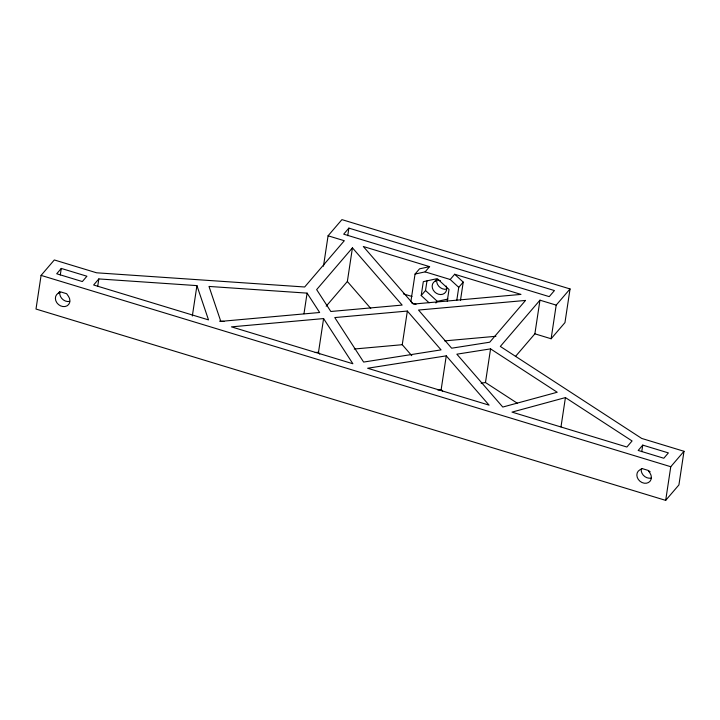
<?xml version="1.0" encoding="UTF-8"?>
<svg xmlns="http://www.w3.org/2000/svg" width="720" height="720" viewBox="0 0 720 720"><rect width="100%" height="100%" fill="white"/><g stroke="black" fill="none" stroke-linecap="round" stroke-linejoin="round"><path stroke-width="1.08" d="M328.077 235.791L344.313 240.723L304.668 286.992L96.597 272.799L54.315 259.956L41.085 275.391L36 309.042L665.685 500.373L678.915 484.929L684 451.287L641.718 438.435L500.328 346.437L539.964 300.177L556.2 305.109L570.051 288.945L341.928 219.627L328.077 235.791L323.478 266.184M60.291 274.95L61.281 268.434L86.913 276.228L82.341 281.556L56.709 273.771L61.281 268.434M97.686 286.524L98.829 278.928L196.929 285.615L208.512 319.896L93.636 284.994L98.829 278.928M192.33 316.008L196.929 285.615M303.975 313.749L307.089 293.13L208.998 286.434L220.806 321.381L319.653 312.498L307.089 293.13M319.725 354.114L318.51 352.233L323.595 318.582L231.444 326.862L352.89 363.762L323.595 318.582M347.742 235.71L348.885 228.114L554.436 290.565L549.243 296.631L343.701 234.171L348.885 228.114M326.169 306.216L347.355 281.493L352.44 247.851L402.156 305.082L330.831 311.49L316.647 289.62L352.44 247.851M411.786 355.671L402.255 344.7L407.349 311.058L334.773 317.574L363.627 362.07L441.063 349.875L407.349 311.058M410.868 301.689L415.044 274.068L419.535 268.839L429.606 266.643L425.115 271.872L415.044 274.068M429.075 302.769L421.209 295.542L423.306 281.664L437.211 278.631L449.019 289.476L447.237 301.221M421.209 295.542L425.52 290.511L426.978 280.899M442.62 391.176L441.171 389.502L446.256 355.851L367.623 368.244L489.078 405.144L446.256 355.851M456.804 300.222L458.748 287.352L463.23 282.114L454.68 274.257L450.198 279.495L425.115 271.872M460.476 300.348L463.23 282.114M517.392 403.29L485.469 382.518L490.563 348.876L456.849 354.186L502.776 407.052L557.217 392.247L490.563 348.876M515.421 356.535L534.879 333.819L539.964 300.177M534.879 333.819L551.115 338.76L556.2 305.109M570.051 288.945L564.966 322.596L551.115 338.76M560.988 426.888L565.425 397.584L512.01 412.11L626.886 447.021L632.079 440.955L565.425 397.584M641.763 451.629L642.744 445.113L668.385 452.907L663.813 458.244L638.172 450.45L642.744 445.113M665.685 500.373L670.77 466.722L684 451.287M58.284 293.238L60.687 291.906L66.654 293.715L68.463 296.325A7.776 6.516 40.6 0 1 67.023 305.847A7.776 6.516 40.6 0 1 56.844 302.751A7.776 6.516 40.6 0 1 58.284 293.238L59.724 291.555M446.166 286.002A7.776 6.516 40.6 0 1 442.719 294.246A7.776 6.516 40.6 0 1 433.26 290.124A7.776 6.516 40.6 0 1 435.051 281.169L436.338 279.666M435.888 303.03L437.328 301.356L448.02 299.025M435.051 281.169L437.463 279.837L440.442 280.746M437.85 390.024L441.171 389.502M481.122 383.202L485.469 382.518M315.18 352.53L318.51 352.233M354.249 349.02L402.255 344.7M444.636 340.893L495.909 336.285M219.51 321.147L223.974 321.453M429.606 266.643L363.312 246.501L413.325 304.074L520.965 294.399L454.68 274.257M403.38 293.868L411.975 296.478M411.786 303.012L416.052 304.308M41.085 275.391L670.77 466.722M450.198 279.495L458.748 287.352M425.52 290.511L437.328 301.356M347.355 281.493L370.746 308.43M651.168 478.089A7.776 6.516 40.6 0 1 641.25 468.981M69.696 301.41A7.776 6.516 40.6 0 1 59.787 292.302M650.169 471.771A7.776 6.516 40.6 0 1 648.54 470.565M446.643 289.143A7.776 6.516 40.6 0 1 436.734 280.035M525.519 300.438L489.717 342.207L451.656 348.201L418.518 310.05L525.519 300.438M642.159 468.585L639.747 469.917A7.776 6.516 40.6 0 0 638.307 479.43A7.776 6.516 40.6 0 0 648.486 482.526A7.776 6.516 40.6 0 0 649.926 473.004L648.117 470.394L642.159 468.585"/></g></svg>
